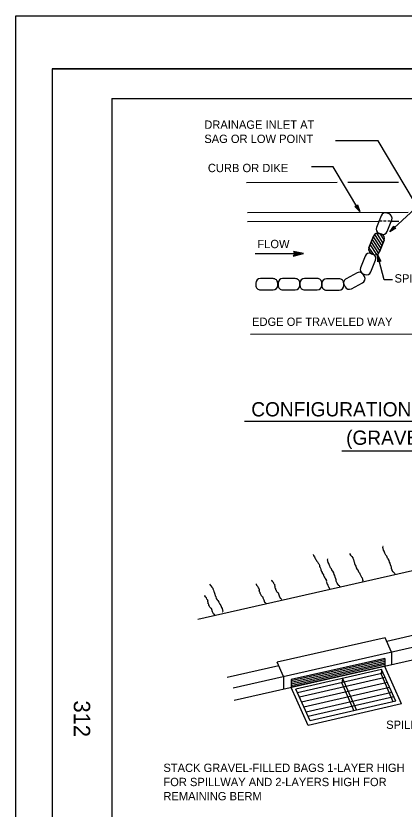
# Model space of a CAD drawing. Extents: x -894 to 866, y -476 to 714.
# Drawn here: x -894 to -568, y 46 to 714 of the extents above; entities that cross this region are included whole.
import ezdxf

# ---------------------------------------------------------------- set-up
doc = ezdxf.new("R2010")
doc.units = 0
for name, color, linetype in [('10 Sheet Format', 7, 'Continuous'), ('57 Undefined', 7, 'Continuous'), ('60 Nongeo Data', 7, 'Continuous')]:
    doc.layers.add(name, color=color, linetype=linetype)

msp = doc.modelspace()

# ---------------------------------------------------------------- linework, layer by layer
at = {"layer": '10 Sheet Format'}
for p, q in [((-863.46, 668.96), (836.55, 668.96)), ((-863.46, 668.96), (-863.46, -431.04)), ((-813.45, 643.96), (811.55, 643.96)), ((-813.45, 643.96), (-813.45, -406.04))]:
    msp.add_line(p, q, dxfattribs=at)
for points in [[(-894.04, 713.56), (865.96, 713.56), (865.96, -476.44), (-894.04, -476.44)], [(-863.46, -431.04), (836.55, -431.04), (836.55, 668.96), (-863.46, 668.96)]]:
    msp.add_lwpolyline(points, close=True, dxfattribs=at)
at = {"layer": '57 Undefined'}
for p, q in [((-589.43, 608.26), (-625.17, 608.26)), ((-549.62, 541.36), (-589.43, 608.26)), ((-627.18, 586.51), (-645.32, 586.51)), ((-604.77, 548.86), (-627.18, 586.51)), ((-606.66, 554.61), (-606.66, 554.61)), ((-608.92, 553.26), (-608.92, 553.26)), ((-604.77, 548.86), (-604.77, 548.86)), ((-579.61, 531.72), (-558.58, 551.24)), ((-576.17, 536.69), (-576.17, 536.69)), ((-574.38, 534.77), (-574.38, 534.77)), ((-579.61, 531.72), (-579.61, 531.72)), ((-584.36, 491.4), (-589.85, 512.66)), ((-589.85, 512.66), (-589.85, 512.66)), ((-589.65, 506.61), (-589.65, 506.61)), ((-587.1, 507.27), (-587.1, 507.27)), ((-577.28, 491.4), (-584.36, 491.4)), ((-701.84, 372.6), (-349.58, 372.6)), ((-619.96, 347.63), (-434.84, 347.63))]:
    msp.add_line(p, q, dxfattribs=at)
for points in [[(-606.66, 554.61), (-604.77, 548.86), (-608.92, 553.27), (-608.51, 553.26), (-605.48, 550.03), (-606.85, 554.25), (-607.05, 553.89), (-606.16, 551.2), (-608.1, 553.26), (-607.7, 553.26), (-606.86, 552.37), (-607.24, 553.54), (-607.39, 553.26), (-608.92, 553.27), (-607.39, 553.26)], [(-574.38, 534.77), (-579.61, 531.72), (-576.17, 536.7), (-576.09, 536.3), (-578.61, 532.65), (-574.77, 534.88), (-575.16, 535), (-577.61, 533.57), (-576, 535.9), (-575.92, 535.5), (-576.61, 534.49), (-575.55, 535.11), (-575.86, 535.2), (-576.17, 536.7), (-575.86, 535.2)], [(-589.65, 506.61), (-589.85, 512.66), (-587.1, 507.27), (-587.49, 507.39), (-589.5, 511.34), (-589.36, 506.9), (-589.08, 507.19), (-589.17, 510.03), (-587.88, 507.5), (-588.27, 507.62), (-588.83, 508.71), (-588.79, 507.48), (-588.57, 507.71), (-587.1, 507.27), (-588.57, 507.71)]]:
    msp.add_lwpolyline(points, close=True, dxfattribs=at)
at = {"layer": '60 Nongeo Data'}
for p, q in [((-580.16, 546.97), (-581.78, 547.61)), ((-586.84, 545.41), (-590.73, 535.53)), ((-581.86, 532.04), (-577.96, 541.91)), ((-593.18, 528.31), (-597.07, 518.44)), ((-597.07, 518.44), (-593.18, 528.31)), ((-593.46, 527.6), (-587.08, 517.78)), ((-592.36, 529.58), (-586.18, 520.07)), ((-590.64, 530.61), (-585.28, 522.35)), ((-588.53, 530.48), (-586.91, 529.84)), ((-588.53, 530.48), (-586.91, 529.84)), ((-588.21, 530.54), (-588.19, 530.51)), ((-586.51, 529.88), (-588.12, 530.51)), ((-588.05, 530.29), (-584.38, 524.64)), ((-586.91, 529.84), (-586.51, 529.88)), ((-596.16, 520.75), (-590.88, 512.61)), ((-595.26, 523.03), (-589.12, 513.58)), ((-594.36, 525.32), (-587.98, 515.5)), ((-588.2, 514.94), (-584.31, 524.82)), ((-584.31, 524.82), (-588.2, 514.94)), ((-652.2, 513.56), (-660.46, 515.23)), ((-660.46, 515.23), (-660.46, 515.23)), ((-660.46, 515.23), (-659.55, 513.32)), ((-654.17, 513.5), (-660.19, 514.72)), ((-656.1, 513.43), (-659.99, 514.22)), ((-597.06, 518.46), (-593.38, 512.79)), ((-692.81, 513.55), (-654, 513.55)), ((-660.9, 511.31), (-652.2, 513.56)), ((-659.55, 513.32), (-660.9, 511.31)), ((-660.9, 511.31), (-660.9, 511.31)), ((-660.53, 511.84), (-654.15, 513.49)), ((-660.14, 512.38), (-656.1, 513.43)), ((-659.84, 512.9), (-658.06, 513.36)), ((-658.06, 513.36), (-659.72, 513.7)), ((-652.2, 513.56), (-652.2, 513.56)), ((-600.38, 511.46), (-604.28, 501.59)), ((-595.41, 498.09), (-591.51, 507.97)), ((-593.71, 513.02), (-595.33, 513.66)), ((-594.88, 513.38), (-593.26, 512.74)), ((-593.26, 512.74), (-594.88, 513.38)), ((-606.91, 497.3), (-616.31, 492.36)), ((-602.08, 496.53), (-600.46, 495.89)), ((-600.84, 494.13), (-601.65, 495.66)), ((-692.23, 488.53), (-692.23, 486.8)), ((-677.72, 492.46), (-688.34, 492.44)), ((-673.81, 486.83), (-673.82, 488.56)), ((-673.57, 488.53), (-673.57, 486.8)), ((-659.07, 492.46), (-669.68, 492.44)), ((-655.15, 486.83), (-655.16, 488.56)), ((-655.14, 488.58), (-655.14, 486.85)), ((-640.63, 492.51), (-651.25, 492.49)), ((-636.72, 486.88), (-636.73, 488.62)), ((-636.71, 488.41), (-636.71, 486.67)), ((-622.2, 492.34), (-632.82, 492.32)), ((-618.29, 486.71), (-618.3, 488.44)), ((-611.87, 483.92), (-602.48, 488.86)), ((-688.32, 482.9), (-677.71, 482.92)), ((-669.66, 482.9), (-659.05, 482.92)), ((-651.23, 482.95), (-640.62, 482.97)), ((-632.8, 482.78), (-622.18, 482.8)), ((-617.95, 487.09), (-617.14, 485.56)), ((-390.39, 285.02), (-741.06, 205.72)), ((-533.32, 198.15), (-582.05, 187.13)), ((-528.48, 189.17), (-711.25, 147.84)), ((-583.51, 190.16), (-674.33, 169.62)), ((-528.6, 178.56), (-710.49, 137.42)), ((-578.19, 178.2), (-578.19, 167.51)), ((-583.83, 172.86), (-662.43, 155.08)), ((-583.83, 171.69), (-662.43, 153.91)), ((-583.83, 170.33), (-662.43, 152.55)), ((-583.83, 168.97), (-662.43, 151.19)), ((-583.83, 167.58), (-662.43, 149.8)), ((-583.83, 172.86), (-583.83, 166.07)), ((-672.97, 166.56), (-716.42, 156.74)), ((-583.83, 166.4), (-662.43, 148.63)), ((-586.44, 163.51), (-658.55, 147.02)), ((-585, 160.28), (-657.09, 143.73)), ((-668.98, 157.6), (-668.98, 146.71)), ((-662.43, 155.08), (-662.43, 148.29)), ((-583.45, 156.8), (-655.54, 140.25)), ((-619.37, 155.98), (-607.57, 129.2)), ((-581.61, 152.66), (-653.7, 136.12)), ((-579.68, 148.33), (-651.77, 131.78)), ((-577.77, 144.04), (-649.85, 127.49)), ((-576.17, 140.46), (-648.26, 123.91)), ((-569.76, 134.48), (-648.26, 116.46)), ((-574.54, 136.79), (-646.63, 120.24))]:
    msp.add_line(p, q, dxfattribs=at)
for points in [[(-699.94, 573.41), (-623.92, 573.53)], [(-614.81, 573.55), (-572.24, 573.62)], [(-699.16, 548.15), (-564.21, 548.37)], [(-586.1, 540.81), (-587.69, 540.81)], [(-582.73, 540.8), (-584.76, 540.81)], [(-579.27, 540.8), (-581.34, 540.8)], [(-699.14, 540.49), (-589.11, 540.67)], [(-577.89, 540.69), (-571.98, 540.7)], [(-696.81, 445.81), (-384.69, 446.33)], [(-574.87, 243.2), (-575.44, 244.41), (-575.91, 244.78), (-576.67, 245.76), (-577.43, 246.73), (-577.48, 247.15), (-578.05, 248.36), (-578.2, 249.62), (-578.49, 250.23), (-578.87, 251.67), (-579.26, 253.12), (-579.78, 253.91), (-580.17, 255.35), (-580.98, 256.75), (-581.45, 257.12), (-582.07, 258.75), (-582.83, 259.72), (-583.12, 260.33), (-583.69, 261.54), (-584.31, 263.17), (-584.83, 263.96), (-585.22, 265.4), (-585.51, 266.01), (-585.32, 266.24), (-585.19, 266.9), (-585.42, 267.09)], [(-613.34, 261.05), (-612.74, 259.86), (-612.26, 259.5), (-611.48, 258.54), (-610.7, 257.59), (-610.64, 257.17), (-610.04, 255.97), (-609.86, 254.72), (-609.55, 254.12), (-609.13, 252.68), (-608.71, 251.25), (-608.17, 250.47), (-607.75, 249.03), (-606.9, 247.66), (-606.42, 247.3), (-605.76, 245.69), (-604.98, 244.73), (-604.68, 244.13), (-604.08, 242.94), (-603.42, 241.32), (-602.88, 240.55), (-602.45, 239.11), (-602.15, 238.51), (-602.33, 238.27), (-602.45, 237.61), (-602.21, 237.43)], [(-643.99, 260.33), (-643.65, 259.22), (-643.41, 259.04), (-642.86, 258.27), (-642.73, 257.44), (-642.25, 257.08), (-641.94, 256.49), (-641.4, 255.72), (-641.27, 254.88), (-640.3, 254.17), (-639.69, 252.98), (-639.38, 252.39), (-638.77, 251.2), (-638.57, 249.94), (-638.33, 249.77), (-637.96, 248.75), (-637.59, 247.74), (-637.53, 247.32), (-637.09, 245.89), (-636.54, 245.12), (-636.48, 244.7), (-635.93, 243.93), (-635.38, 243.15), (-635.32, 242.74), (-634.7, 241.55), (-634.16, 240.77), (-633.85, 240.18), (-633.48, 239.17), (-632.93, 238.39), (-633.04, 237.73), (-632.74, 237.14), (-632.54, 235.88), (-632.23, 235.29), (-631.69, 234.52), (-631.38, 233.92), (-631.32, 233.5), (-631.25, 233.08), (-630.77, 232.73), (-630.7, 232.31), (-630.46, 232.14), (-630.4, 231.72), (-630.16, 231.54), (-630.33, 231.3), (-630.27, 230.88), (-630.51, 231.06)], [(-621.38, 232.67), (-621.95, 233.88), (-622.42, 234.25), (-623.18, 235.22), (-623.94, 236.2), (-623.99, 236.62), (-624.56, 237.83), (-624.71, 239.09), (-625, 239.7), (-625.38, 241.14), (-625.77, 242.59), (-626.29, 243.38), (-626.68, 244.82), (-627.49, 246.22), (-627.96, 246.59), (-628.58, 248.22), (-629.34, 249.19), (-629.63, 249.8), (-630.2, 251.01), (-630.82, 252.64), (-631.34, 253.43), (-631.73, 254.87), (-632.02, 255.48), (-631.83, 255.71), (-631.7, 256.37), (-631.93, 256.55)], [(-731.06, 235.39), (-730.45, 234.2), (-729.97, 233.84), (-729.19, 232.88), (-728.41, 231.93), (-728.35, 231.51), (-727.75, 230.31), (-727.57, 229.06), (-727.27, 228.46), (-726.84, 227.02), (-726.42, 225.59), (-725.88, 224.81), (-725.46, 223.37), (-724.62, 222), (-724.14, 221.64), (-723.47, 220.03), (-722.69, 219.07), (-722.39, 218.47), (-721.79, 217.28), (-721.13, 215.66), (-720.59, 214.89), (-720.17, 213.45), (-719.86, 212.85), (-720.04, 212.61), (-720.16, 211.95), (-719.92, 211.77)], [(-683.47, 218.91), (-684.09, 219.63), (-684.6, 219.94), (-685.27, 221.73), (-685.93, 223.53), (-686.14, 224.35), (-686.39, 224.51), (-686.91, 224.82), (-687.16, 224.97), (-687.52, 225.53), (-687.88, 226.1), (-687.98, 226.51), (-688.34, 227.08), (-688.45, 227.49), (-688.55, 227.9), (-688.65, 228.31), (-688.91, 228.46), (-689.01, 228.87), (-689.06, 229.95), (-689.32, 230.11), (-689.27, 230.77), (-689.11, 231.03), (-689.37, 231.19), (-689.47, 231.6), (-689.98, 231.9), (-690.09, 232.32), (-690.55, 233.29), (-691.16, 234.01), (-691.42, 234.16), (-691.52, 234.57), (-691.78, 234.73), (-691.78, 234.73), (-691.57, 235.65)], [(-670.42, 222.36), (-671.03, 223.08), (-671.55, 223.38), (-672.21, 225.18), (-672.88, 226.98), (-673.08, 227.8), (-673.34, 227.96), (-673.85, 228.26), (-674.11, 228.42), (-674.47, 228.98), (-674.83, 229.55), (-674.93, 229.96), (-675.29, 230.52), (-675.39, 230.93), (-675.5, 231.34), (-675.6, 231.76), (-675.85, 231.91), (-675.96, 232.32), (-676.01, 233.4), (-676.26, 233.55), (-676.21, 234.22), (-676.06, 234.48), (-676.31, 234.63), (-676.42, 235.04), (-676.93, 235.35), (-677.03, 235.76), (-677.49, 236.74), (-678.11, 237.46), (-678.37, 237.61), (-678.47, 238.02), (-678.72, 238.18), (-678.72, 238.18), (-678.52, 239.1)], [(-726.77, 209.32), (-727.38, 210.04), (-727.9, 210.35), (-728.56, 212.15), (-729.23, 213.94), (-729.43, 214.77), (-729.69, 214.92), (-730.2, 215.23), (-730.46, 215.38), (-730.82, 215.95), (-731.18, 216.51), (-731.28, 216.92), (-731.64, 217.49), (-731.74, 217.9), (-731.85, 218.31), (-731.95, 218.72), (-732.2, 218.87), (-732.31, 219.28), (-732.36, 220.36), (-732.61, 220.52), (-732.56, 221.19), (-732.41, 221.44), (-732.66, 221.6), (-732.77, 222.01), (-733.28, 222.31), (-733.38, 222.73), (-733.84, 223.7), (-734.46, 224.42), (-734.72, 224.57), (-734.82, 224.99), (-735.07, 225.14), (-735.07, 225.14), (-734.87, 226.06)], [(-578.19, 178.2), (-583.51, 190.16)], [(-668.98, 157.6), (-674.33, 169.62)], [(-586.44, 163.51), (-586.89, 159.65), (-576.91, 136.53)], [(-574.54, 136.79), (-586.44, 163.51)], [(-569.76, 134.48), (-583.83, 166.07)], [(-619.37, 155.98), (-619.85, 151.87), (-609.84, 128.68)], [(-648.26, 116.46), (-662.43, 148.29)], [(-646.63, 120.24), (-658.55, 147.02)]]:
    msp.add_lwpolyline(points, dxfattribs=at)
for centre, start, end in [((-583.21, 543.98), 68.49275, 158.49275), ((-581.59, 543.34), 338.49275, 68.49275), ((-587.1, 534.1), 158.49275, 248.49275), ((-589.55, 526.88), 68.49275, 158.49275), ((-589.55, 526.88), 68.49275, 158.49275), ((-585.48, 533.47), 248.49275, 338.49275), ((-587.94, 526.25), 338.49275, 68.49275), ((-587.94, 526.25), 338.49275, 68.49275), ((-593.45, 517.01), 158.49275, 248.49275), ((-593.45, 517.01), 158.49275, 248.49275), ((-591.83, 516.37), 248.49275, 338.49275), ((-591.83, 516.37), 248.49275, 338.49275), ((-596.76, 510.03), 68.49275, 158.49275), ((-595.14, 509.4), 338.49275, 68.49275), ((-600.65, 500.16), 158.49275, 248.49275), ((-605.1, 493.85), 27.73133, 117.73133), ((-604.29, 492.31), 297.73133, 27.73133), ((-599.03, 499.52), 248.49275, 338.49275), ((-688.33, 488.54), 90.10724, 180.10724), ((-677.72, 488.56), 0.10724, 90.10724), ((-669.67, 488.54), 90.10724, 180.10724), ((-659.06, 488.56), 0.10724, 90.10724), ((-651.24, 488.59), 90.10724, 180.10724), ((-640.63, 488.61), 0.10724, 90.10724), ((-632.81, 488.42), 90.10724, 180.10724), ((-622.2, 488.44), 0.10724, 90.10724), ((-614.49, 488.91), 117.73133, 207.73133), ((-688.33, 486.8), 180.10724, 270.10724), ((-677.71, 486.82), 270.10724, 0.10724), ((-669.67, 486.8), 180.10724, 270.10724), ((-659.05, 486.82), 270.10724, 0.10724), ((-651.24, 486.85), 180.10724, 270.10724), ((-640.62, 486.87), 270.10724, 0.10724), ((-632.81, 486.68), 180.10724, 270.10724), ((-622.19, 486.7), 270.10724, 0.10724), ((-613.69, 487.37), 207.73133, 297.73133)]:
    msp.add_arc(centre, 3.9, start, end, dxfattribs=at)

# ---------------------------------------------------------------- texts
at = {"layer": '10 Sheet Format'}
msp.add_text('312', height=13.779, rotation=270, dxfattribs=at).set_placement((-845.33, 137.43))
at = {"layer": '57 Undefined'}
for s, height, p in [('DRAINAGE INLET AT ', 7, (-735.58, 618.52)), ('SAG OR LOW POINT', 7, (-735.58, 606.6)), ('CURB OR DIKE', 7, (-732.57, 582.04)), ('SPILLWAYS', 7, (-575.55, 489.14)), ('EDGE OF TRAVELED WAY', 7, (-695.38, 452.65)), ('CONFIGURATION FOR SAG POINT INLET', 12, (-696.05, 376.49)), ('(GRAVEL BAG BERM)', 12, (-616.29, 352.58)), ('SPILLWAY', 7, (-582.58, 113.5)), ('STACK GRAVEL-FILLED BAGS 1-LAYER HIGH ', 7, (-769.97, 77.27)), ('FOR SPILLWAY AND 2-LAYERS HIGH FOR ', 7, (-769.97, 65.35)), ('REMAINING BERM', 7, (-769.97, 53.42))]:
    msp.add_text(s, height=height, dxfattribs=at).set_placement(p)
at = {"layer": '60 Nongeo Data'}
msp.add_text('FLOW', height=7, dxfattribs=at).set_placement((-690.92, 518.08))

doc.saveas('drawing.dxf')
